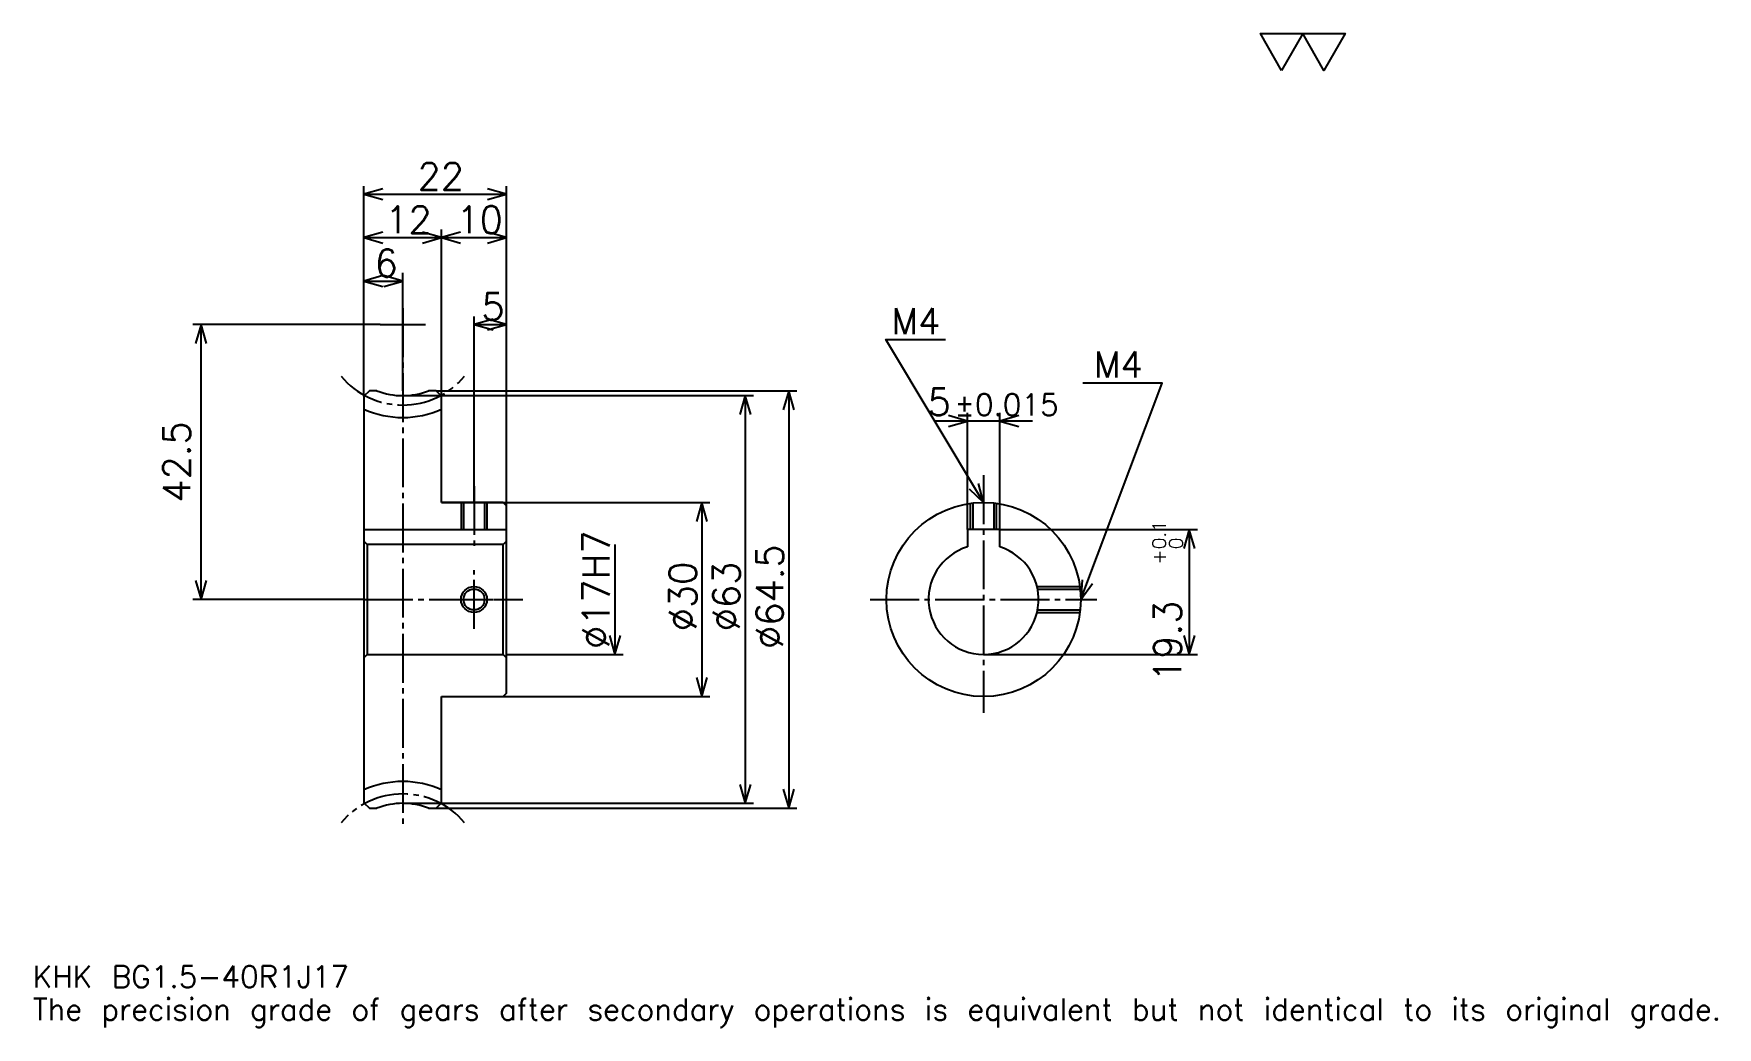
# Model space of a CAD drawing. Extents: x 9 to 269, y 3 to 157.
import ezdxf

# ---------------------------------------------------------------- set-up
doc = ezdxf.new("R2010")
doc.units = 0
doc.linetypes.add('DASHDOT', pattern=[10.064517, 7.548387, -0.83871, 0.83871, -0.83871])
doc.layers.get('0').update_dxf_attribs({"linetype": 'CONTINUOUS'})
doc.layers.add('DASHDOT', color=6, linetype='DASHDOT')
doc.styles.add('KANJI', font='TXT', dxfattribs={"bigfont": 'BIGFONT'})

msp = doc.modelspace()

# ---------------------------------------------------------------- linework, layer by layer
at = {"color": 5}
for p, q in [((59.548386, 101.443542), (59.548386, 133.080643)), ((81.548386, 101.443542), (81.548386, 133.080643)), ((59.548386, 131.822571), (81.548386, 131.822571)), ((59.548386, 125.1129), (71.548386, 125.1129)), ((71.548386, 101.443542), (71.548386, 126.370956)), ((71.548386, 125.1129), (81.548386, 125.1129)), ((65.548386, 101.443542), (65.548386, 119.661285)), ((59.548386, 118.403221), (65.548386, 118.403221)), ((76.548386, 101.443542), (76.548386, 112.951607)), ((62.064514, 111.693542), (33.129028, 111.693542)), ((34.387093, 69.193542), (34.387093, 111.693542)), ((76.548386, 111.693542), (81.548386, 111.693542)), ((59.548386, 100.604836), (59.548386, 101.443542)), ((70.709679, 101.443542), (81.548386, 101.443542)), ((71.548386, 100.604836), (71.548386, 101.443542)), ((76.548386, 84.193542), (76.548386, 101.443542)), ((76.548386, 84.193542), (76.548386, 101.443542)), ((81.548386, 101.443542), (126.41935, 101.443542)), ((81.548386, 83.693542), (81.548386, 101.443542)), ((125.161285, 101.443542), (125.161285, 36.943542)), ((65.548386, 100.693542), (81.548386, 100.693542)), ((81.548386, 100.693542), (119.709671, 100.693542)), ((118.451614, 100.693542), (118.451614, 37.693542)), ((162.790314, 96.774185), (147.7258, 96.774185)), ((152.758057, 79.993546), (152.758057, 98.032257)), ((157.758057, 79.993546), (157.758057, 98.032257)), ((71.548386, 84.193542), (81.548386, 84.193542)), ((81.548386, 84.193542), (113, 84.193542)), ((111.741936, 84.193542), (111.741936, 54.193542)), ((157.758057, 79.993546), (188.290329, 79.993546)), ((187.032257, 79.993546), (187.032257, 60.693542)), ((98.322578, 77.693542), (98.322578, 60.693542)), ((59.548386, 69.193542), (33.129028, 69.193542)), ((81.548386, 60.693542), (99.580643, 60.693542)), ((155.258057, 60.693542), (188.290329, 60.693542)), ((71.548386, 54.193542), (81.548386, 54.193542)), ((81.548386, 54.193542), (113, 54.193542)), ((65.548386, 37.693542), (81.548386, 37.693542)), ((70.709679, 36.943542), (81.548386, 36.943542)), ((81.548386, 37.693542), (119.709671, 37.693542)), ((81.548386, 36.943542), (126.41935, 36.943542))]:
    msp.add_line(p, q, dxfattribs=at)
at = {"color": 4}
for p, q in [((59.548386, 79.993546), (81.548386, 79.993546)), ((81.548386, 78.193542), (81.048386, 77.693542)), ((59.548386, 60.193542), (60.048386, 60.693542)), ((81.548386, 60.193542), (81.048386, 60.693542))]:
    msp.add_line(p, q, dxfattribs=at)
at = {"color": 7}
msp.add_lwpolyline([(201.290329, 150.967743), (198.019363, 156.637421), (211.103226, 156.637421), (207.83226, 150.967743), (204.561295, 156.637421), (201.290329, 150.967743)], dxfattribs=at)
at = {"color": 5}
for points in [[(62.483871, 132.661285), (59.548386, 131.822571), (62.483871, 130.983856)], [(78.6129, 130.983856), (81.548386, 131.822571), (78.6129, 132.661285)], [(62.483871, 125.951607), (59.548386, 125.1129), (62.483871, 124.274185)], [(68.6129, 124.274185), (71.548386, 125.1129), (68.6129, 125.951607)], [(74.483871, 125.951607), (71.548386, 125.1129), (74.483871, 124.274185)], [(78.6129, 124.274185), (81.548386, 125.1129), (78.6129, 125.951607)], [(62.483871, 119.241928), (59.548386, 118.403221), (62.483871, 117.564514)], [(62.6129, 117.564514), (65.548386, 118.403221), (62.6129, 119.241928)], [(79.483871, 112.532257), (76.548386, 111.693542), (79.483871, 110.854828)], [(78.6129, 110.854828), (81.548386, 111.693542), (78.6129, 112.532257)], [(35.225803, 108.758057), (34.387093, 111.693542), (33.548386, 108.758057)], [(155.258057, 84.193542), (140.161285, 109.354828), (149.387085, 109.354828)], [(125.999992, 98.508057), (125.161285, 101.443542), (124.322578, 98.508057)], [(170.258057, 69.193542), (182.838715, 102.645157), (170.593536, 102.645157)], [(119.290321, 97.758057), (118.451614, 100.693542), (117.6129, 97.758057)], [(149.822571, 95.935478), (152.758057, 96.774185), (149.822571, 97.6129)], [(160.693542, 97.6129), (157.758057, 96.774185), (160.693542, 95.935478)], [(153.02858, 86.27919), (155.258057, 84.193542), (154.466949, 87.142212)], [(112.580643, 81.258057), (111.741936, 84.193542), (110.903229, 81.258057)], [(187.870972, 77.05806), (187.032257, 79.993546), (186.193542, 77.05806)], [(33.548386, 72.129028), (34.387093, 69.193542), (35.225803, 72.129028)], [(170.506363, 72.236374), (170.258057, 69.193542), (172.076416, 71.645905)], [(97.483871, 63.629028), (98.322578, 60.693542), (99.161285, 63.629028)], [(186.193542, 63.629028), (187.032257, 60.693542), (187.870972, 63.629028)], [(110.903229, 57.129028), (111.741936, 54.193542), (112.580643, 57.129028)], [(117.6129, 40.629028), (118.451614, 37.693542), (119.290321, 40.629028)], [(124.322578, 39.879028), (125.161285, 36.943542), (125.999992, 39.879028)]]:
    msp.add_lwpolyline(points, dxfattribs=at)
at = {"color": 4}
for points in [[(61.556206, 101.443542), (60.387096, 101.443542), (59.548386, 100.604836), (59.548386, 60.193542)], [(71.548386, 84.193542), (71.548386, 100.604836), (70.709679, 101.443542), (69.540565, 101.443542)], [(71.548386, 54.193542), (81.048386, 54.193542), (81.548386, 54.693542), (81.548386, 83.693542), (81.048386, 84.193542), (71.548386, 84.193542)], [(74.548386, 84.193542), (74.548386, 79.993546)], [(74.928383, 84.193542), (74.928383, 79.993546)], [(78.168388, 84.193542), (78.168388, 79.993546)], [(78.548386, 84.193542), (78.548386, 79.993546)], [(153.258057, 79.993546), (153.258057, 84.059608)], [(153.638062, 79.993546), (153.638062, 84.105804)], [(156.878067, 79.993546), (156.878067, 84.105804)], [(157.258057, 79.993546), (157.258057, 84.059608)], [(59.548386, 78.193542), (60.048386, 77.693542), (60.048386, 60.693542), (81.048386, 60.693542), (81.048386, 77.693542), (60.048386, 77.693542)], [(157.758057, 77.317581), (157.758057, 79.993546), (152.758057, 79.993546), (152.758057, 77.317581)], [(163.519409, 71.193542), (170.12413, 71.193542)], [(163.602264, 70.813545), (170.170319, 70.813545)], [(163.519409, 67.193542), (170.12413, 67.193542)], [(163.602264, 67.57354), (170.170319, 67.57354)], [(59.548386, 60.193542), (59.548386, 37.782249), (60.387096, 36.943542), (61.556206, 36.943542)], [(69.540565, 36.943542), (70.709679, 36.943542), (71.548386, 37.782249), (71.548386, 54.193542)]]:
    msp.add_lwpolyline(points, dxfattribs=at)
for centre, radius in [((155.258057, 69.193542), 15), ((76.548386, 69.193542), 1.62)]:
    msp.add_circle(centre, radius, dxfattribs=at)
at = {"color": 7}
msp.add_circle((76.548386, 69.193542), 2, dxfattribs=at)
at = {"color": 4}
for centre, radius, start, end in [((65.548386, 111.693542), 11, 248.72003407, 291.27996593), ((65.548386, 111.693542), 14.375, 245.33000141, 294.66999859), ((155.258057, 69.193542), 8.5, 107.10463483, 72.89536517), ((65.548386, 26.693542), 14.375, 65.33000141, 114.66999859), ((65.548386, 26.693542), 11, 68.72003407, 111.27996593)]:
    msp.add_arc(centre, radius, start, end, dxfattribs=at)
at = {"layer": 'DASHDOT', "color": 7}
for p, q in [((65.548386, 114.209671), (65.548386, 34.427414)), ((62.064514, 111.693542), (69.032257, 111.693542)), ((155.258057, 88.387093), (155.258057, 51.677414)), ((59.548386, 69.193542), (84.064514, 69.193542)), ((137.741943, 69.193542), (172.7742, 69.193542))]:
    msp.add_line(p, q, dxfattribs=at)
for points in [[(76.548386, 86.709671), (76.548386, 77.477417)], [(76.548386, 64.677414), (76.548386, 73.709671)], [(72.032257, 69.193542), (81.064514, 69.193542)]]:
    msp.add_lwpolyline(points, dxfattribs=at)
for centre, start, end in [((65.548386, 111.693542), 220.00000249, 319.99999751), ((65.548386, 26.693542), 40.00000249, 139.99999751)]:
    msp.add_arc(centre, 12.445, start, end, dxfattribs=at)

# ---------------------------------------------------------------- texts
at = {"color": 7, "style": 'KANJI'}
for s, height, p in [('22', 4.193548, (67.822578, 132.493546)), ('12', 4.193548, (62.822578, 125.783859)), ('10', 4.193548, (73.822578, 125.783859)), ('6', 4.193548, (61.185482, 119.074188)), ('5', 4.193548, (77.685486, 112.36451)), ('M4', 4.025807, (141, 110.193542)), ('M4', 4.025807, (172.270966, 103.483864)), ('5', 4.193548, (146.601746, 97.6129)), ('%%p0.015', 3.354839, (150.752838, 97.6129)), ('KHK BG1.5-40R1J17', 3.354839, (8.387096, 9.225806)), ('The precision grade of gears after secondary operations is equivalent but not identical to its original grade.', 3.354839, (8.387096, 4.193548))]:
    msp.add_text(s, height=height, dxfattribs=at).set_placement(p)
for s, height, p in [('42.5', 4.193548, (32.709675, 84.153221)), ('0.1', 2.096774, (183.425812, 76.955956)), ('%%c17H7', 4.193548, (97.483871, 61.540318)), ('0', 2.096774, (186.025803, 76.955956)), ('%%c64.5', 4.193548, (124.322578, 61.540318)), ('+', 2.096774, (183.425812, 74.607574)), ('%%c30', 4.193548, (110.903229, 64.266121)), ('%%c63', 4.193548, (117.6129, 64.266129)), ('19.3', 4.193548, (185.7742, 56.456234))]:
    msp.add_text(s, height=height, rotation=90, dxfattribs=at).set_placement(p)

doc.saveas('drawing.dxf')
